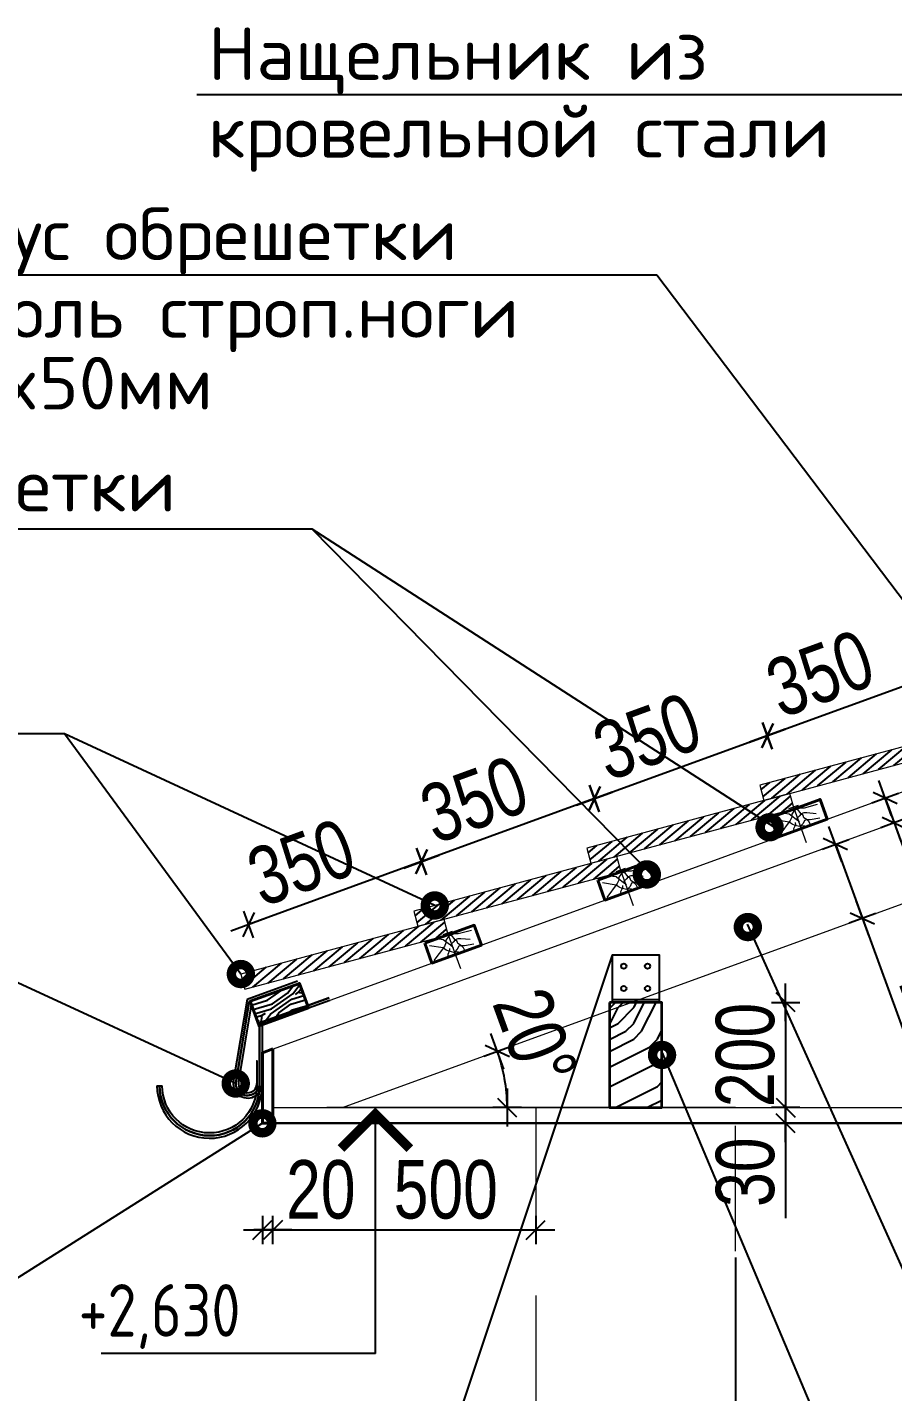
# Model space of a CAD drawing. Extents: x -12289450 to -10763036, y -7834513 to -6150123.
# Drawn here: x -10969891 to -10968245, y -7683303 to -7680708 of the extents above; entities that cross this region are included whole.
import ezdxf

# ---------------------------------------------------------------- set-up
doc = ezdxf.new("R2010")
doc.units = 0
doc.header["$LTSCALE"] = 25
doc.header["$PDMODE"] = 35
doc.linetypes.add('CENTER', pattern=[50.8, 31.75, -6.35, 6.35, -6.35])
doc.linetypes.add('HIDDEN2', pattern=[4.7625, 3.175, -1.5875])
doc.layers.get('DefPoints').update_dxf_attribs({"color": 10, "lineweight": 30})
for name, color, linetype in [('005-РАЗМЕРЫ', 252, 'Continuous'), ('008-ШТРИХОВКА', 252, 'Continuous'), ('014-ОСИ', 251, 'CENTER'), ('1рамка1', 7, 'Continuous'), ('Крыши', 7, 'Continuous'), ('Примечания', 7, 'Continuous')]:
    doc.layers.add(name, color=color, linetype=linetype)
for name, color, linetype, lineweight in [('__АР размеры К_Ном_пера__1', 7, 'Continuous', 5), ('RAZMER', 7, 'Continuous', 9), ('Перегор', 4, 'Continuous', 20), ('Стена', 7, 'Continuous', 5), ('СТЕНЫ', 5, 'Continuous', 40), ('Штрих', 9, 'Continuous', 13)]:
    doc.layers.add(name, color=color, linetype=linetype, lineweight=lineweight)
doc.styles.add('GOST 2.304', font='cs_gost2304.shx')
doc.styles.get("Standard").update_dxf_attribs({"font": 'arial.ttf'})
doc.styles.add('TXT0', font='txt', dxfattribs={"width": 0.8})
doc.dimstyles.new('Копия РАЗМЕРЫ22', dxfattribs={"dimscale": 30, "dimtxt": 3.7, "dimasz": 0.06, "dimexe": 0, "dimexo": 0, "dimgap": 0.7, "dimtad": 1, "dimdec": 0, "dimzin": 0, "dimdsep": 46, "dimtxsty": 'TXT0', "dimblk1": 'A8MITTA', "dimblk2": 'A8MITTA', "dimsah": 1, "dimcen": 0.2, "dimse1": 1, "dimse2": 1, "dimadec": 0, "dimazin": 0, "dimtp": 6, "dimtm": 6, "dimtfac": 1, "dimtdec": 0, "dimtofl": 0, "dimtmove": 0, "dimatfit": 3, "dimldrblk": 'A8MITTA', "dimfxl": 0, "dimtolj": 1, "dimtzin": 0, "dimarcsym": 0})

# ---------------------------------------------------------------- blocks, each defined once
blk = doc.blocks.new('A8MITTA', base_point=(3180, 3140))
for p, q in [((3170, 3130), (3190, 3150)), ((3180, 3155), (3180, 3125)), ((3160, 3140), (3200, 3140))]:
    blk.add_line(p, q)
blk = doc.blocks.new('*D925')
at = {"layer": '005-РАЗМЕРЫ', "color": 0, "lineweight": -2, "transparency": 16777216}
for p, q in [((-10969445.7, -7682995.4), (-10969447.5, -7682995.4)), ((-10969422.1, -7682995.4), (-10969245.1, -7682995.4))]:
    blk.add_line(p, q, dxfattribs=at)
at = {"layer": 'DefPoints', "color": 0, "transparency": 16777216}
for p in [(-10969443.9, -7682815.7), (-10969423.9, -7682815.7), (-10969443.9, -7682995.4)]:
    blk.add_point(p, dxfattribs=at)
at = {"layer": '005-РАЗМЕРЫ', "color": 0, "lineweight": -2, "transparency": 16777216, "xscale": 1.8, "yscale": 1.8, "zscale": 1.8}
blk.add_blockref('A8MITTA', (-10969443.9, -7682995.4), dxfattribs=at)
at = {"layer": '005-РАЗМЕРЫ', "color": 0, "lineweight": -2, "transparency": 16777216, "xscale": 1.8, "yscale": 1.8, "zscale": 1.8, "rotation": 180}
blk.add_blockref('A8MITTA', (-10969423.9, -7682995.4), dxfattribs=at)
at = {"layer": '005-РАЗМЕРЫ', "color": 0, "transparency": 16777216, "insert": (-10969332.7, -7682918.9), "char_height": 111, "attachment_point": 5, "style": 'TXT0'}
blk.add_mtext('\\A1;20', dxfattribs=at)
blk = doc.blocks.new('*D926')
at = {"layer": '005-РАЗМЕРЫ', "color": 0, "lineweight": -2, "transparency": 16777216}
blk.add_line((-10969422.1, -7682995.4), (-10968925.7, -7682995.4), dxfattribs=at)
at = {"layer": 'DefPoints', "color": 0, "transparency": 16777216}
for p in [(-10969423.9, -7682815.7), (-10968923.9, -7682898.6), (-10968923.9, -7682995.4)]:
    blk.add_point(p, dxfattribs=at)
at = {"layer": '005-РАЗМЕРЫ', "color": 0, "lineweight": -2, "transparency": 16777216, "xscale": 1.8, "yscale": 1.8, "zscale": 1.8, "rotation": 180}
blk.add_blockref('A8MITTA', (-10969423.9, -7682995.4), dxfattribs=at)
at = {"layer": '005-РАЗМЕРЫ', "color": 0, "lineweight": -2, "transparency": 16777216, "xscale": 1.8, "yscale": 1.8, "zscale": 1.8}
blk.add_blockref('A8MITTA', (-10968923.9, -7682995.4), dxfattribs=at)
at = {"layer": '005-РАЗМЕРЫ', "color": 0, "transparency": 16777216, "insert": (-10969095.1, -7682918.9), "char_height": 111, "attachment_point": 5, "style": 'TXT0'}
blk.add_mtext('\\A1;500', dxfattribs=at)
blk = doc.blocks.new('*D927')
at = {"layer": '005-РАЗМЕРЫ', "color": 0, "lineweight": -2, "transparency": 16777216}
for p, q in [((-10968448.8, -7682760.8), (-10968448.8, -7682759)), ((-10968448.8, -7682794.4), (-10968448.8, -7682973.1))]:
    blk.add_line(p, q, dxfattribs=at)
at = {"layer": 'DefPoints', "color": 0, "transparency": 16777216}
for p in [(-10968960, -7682762.6), (-10968448.8, -7682762.6), (-10968960, -7682792.6)]:
    blk.add_point(p, dxfattribs=at)
at = {"layer": '005-РАЗМЕРЫ', "color": 0, "lineweight": -2, "transparency": 16777216, "xscale": 1.8, "yscale": 1.8, "zscale": 1.8}
for p, rotation in [((-10968448.8, -7682762.6), 270), ((-10968448.8, -7682792.6), 90)]:
    blk.add_blockref('A8MITTA', p, dxfattribs=dict(at, rotation=rotation))
at = {"layer": '005-РАЗМЕРЫ', "color": 0, "transparency": 16777216, "insert": (-10968525.3, -7682885.5), "char_height": 111, "attachment_point": 5, "rotation": 90, "style": 'TXT0'}
blk.add_mtext('\\A1;30', dxfattribs=at)
blk = doc.blocks.new('*D928')
at = {"layer": '005-РАЗМЕРЫ', "color": 0, "lineweight": -2, "transparency": 16777216}
blk.add_line((-10968448.8, -7682564.4), (-10968448.8, -7682760.8), dxfattribs=at)
at = {"layer": 'DefPoints', "color": 0, "transparency": 16777216}
for p in [(-10968578.5, -7682562.6), (-10968578.5, -7682762.6), (-10968448.8, -7682762.6)]:
    blk.add_point(p, dxfattribs=at)
at = {"layer": '005-РАЗМЕРЫ', "color": 0, "lineweight": -2, "transparency": 16777216, "xscale": 1.8, "yscale": 1.8, "zscale": 1.8}
for p, rotation in [((-10968448.8, -7682562.6), 90), ((-10968448.8, -7682762.6), 270)]:
    blk.add_blockref('A8MITTA', p, dxfattribs=dict(at, rotation=rotation))
at = {"layer": '005-РАЗМЕРЫ', "color": 0, "transparency": 16777216, "insert": (-10968525.3, -7682662.6), "char_height": 111, "attachment_point": 5, "rotation": 90, "style": 'TXT0'}
blk.add_mtext('\\A1;200', dxfattribs=at)
blk = doc.blocks.new('*D929')
at = {"layer": '005-РАЗМЕРЫ', "color": 0, "lineweight": -2, "transparency": 16777216}
blk.add_arc((-10969291.3, -7682762.6), 312.9, 0.3296, 19.6704, dxfattribs=at)
at = {"layer": 'DefPoints', "color": 0, "transparency": 16777216}
for p in [(-10967423.9, -7682082.9), (-10968980.5, -7682726.2), (-10969291.3, -7682762.6), (-10968923.9, -7682762.6), (-10968543.9, -7682762.6)]:
    blk.add_point(p, dxfattribs=at)
at = {"layer": '005-РАЗМЕРЫ', "color": 0, "lineweight": -2, "transparency": 16777216, "xscale": 1.8, "yscale": 1.8, "zscale": 1.8}
for p, rotation in [((-10968997.2, -7682655.5), 109.8351861103315), ((-10968978.4, -7682762.6), 270.1648138897305)]:
    blk.add_blockref('A8MITTA', p, dxfattribs=dict(at, rotation=rotation))
at = {"layer": '005-РАЗМЕРЫ', "color": 0, "transparency": 16777216, "insert": (-10968925.4, -7682629.4), "char_height": 111, "attachment_point": 5, "rotation": 290, "style": 'TXT0'}
blk.add_mtext('\\A1;20°', dxfattribs=at)
blk = doc.blocks.new('*D937')
at = {"layer": '005-РАЗМЕРЫ', "color": 0, "lineweight": -2, "transparency": 16777216}
for p, q in [((-10968353.4, -7682263.5), (-10968303.3, -7682401.1)), ((-10968302.7, -7682402.8), (-10968182.1, -7682734.2))]:
    blk.add_line(p, q, dxfattribs=at)
at = {"layer": 'DefPoints', "color": 0, "transparency": 16777216}
for p in [(-10968223.2, -7682214.2), (-10968171.9, -7682355.1), (-10968302.7, -7682402.8)]:
    blk.add_point(p, dxfattribs=at)
at = {"layer": '005-РАЗМЕРЫ', "color": 0, "lineweight": -2, "transparency": 16777216, "xscale": 1.8, "yscale": 1.8, "zscale": 1.8}
for p, rotation in [((-10968354, -7682261.8), 109.9999999997401), ((-10968302.7, -7682402.8), 289.9999999997401)]:
    blk.add_blockref('A8MITTA', p, dxfattribs=dict(at, rotation=rotation))
at = {"layer": '005-РАЗМЕРЫ', "color": 0, "transparency": 16777216, "insert": (-10968150.3, -7682597.9), "char_height": 111, "attachment_point": 5, "rotation": 290, "style": 'TXT0'}
blk.add_mtext('\\A1;150', dxfattribs=at)
blk = doc.blocks.new('*D930')
at = {"layer": '005-РАЗМЕРЫ', "color": 0, "lineweight": -2, "transparency": 16777216}
blk.add_line((-10969143, -7682295.5), (-10969468.5, -7682414), dxfattribs=at)
at = {"layer": 'DefPoints', "color": 0, "transparency": 16777216}
for p in [(-10969470.2, -7682414.6), (-10969083.8, -7682452.9), (-10969412.7, -7682572.6)]:
    blk.add_point(p, dxfattribs=at)
at = {"layer": '005-РАЗМЕРЫ', "color": 0, "lineweight": -2, "transparency": 16777216, "xscale": 1.8, "yscale": 1.8, "zscale": 1.8}
for p, rotation in [((-10969141.3, -7682294.9), 19.99999999974893), ((-10969470.2, -7682414.6), 199.9999999997489)]:
    blk.add_blockref('A8MITTA', p, dxfattribs=dict(at, rotation=rotation))
at = {"layer": '005-РАЗМЕРЫ', "color": 0, "transparency": 16777216, "insert": (-10969369.8, -7682296.7), "char_height": 111, "attachment_point": 5, "rotation": 20, "style": 'TXT0'}
blk.add_mtext('\\A1;350', dxfattribs=at)
blk = doc.blocks.new('ytjtyj')
at = {"layer": 'Перегор', "linetype": 'Continuous'}
for p, q in [((-3.6, 13.4), (-21.6, 6.9)), ((-12.6, 10.2), (11.8, -56.9))]:
    blk.add_line(p, q, dxfattribs=at)
at = {"layer": 'Стена', "linetype": 'Continuous', "ltscale": 100}
blk.add_line((51.9, -12.5), (38.2, 25), dxfattribs=at)
blk.add_lwpolyline([(-55.8, -9.2), (-42.1, -46.8), (51.9, -12.5), (38.2, 25), (-55.8, -9.2)], close=True, dxfattribs=at)
at = {"layer": 'Штрих', "linetype": 'Continuous', "ltscale": 100}
for p, q in [((-10.2, 4.4), (-15.6, -3.3)), ((0.3, 8.6), (-10.2, 4.4)), ((2, -2.6), (-4.9, 6.5)), ((7.6, 8.6), (0.3, 8.6)), ((32.8, 15.1), (7.6, 8.6)), ((-20.7, -18.1), (-46.9, -13.8)), ((-18.6, -15.3), (-38.4, -41.9)), ((-20.7, -2.7), (-33.2, -0.9)), ((-15.6, -6.6), (-20.7, -2.7)), ((-15.1, -22.2), (-20.7, -18.1)), ((-15.6, -8.5), (-18.6, -15.3)), ((-15.6, -3.3), (-15.6, -8.5)), ((-7.2, -13), (-15.6, -6.6)), ((-9.5, -24.4), (-15.1, -22.2)), ((-8.9, -23.1), (-12.3, -30.7)), ((-0.7, -26.6), (-9.5, -24.4)), ((-9, -18.9), (-8.9, -23.1)), ((-1.7, -7.1), (-7.2, -13)), ((-1.2, -17.6), (-7.2, -13)), ((2, -2.6), (-1.7, -7.1)), ((8.3, -25.3), (-0.7, -26.6)), ((1.3, -25.2), (0.1, -30.6)), ((5.7, -20.6), (1.3, -25.2)), ((7.1, -0.5), (2, -2.6)), ((5.7, -5.8), (2, -2.6)), ((7.2, -9.7), (5.7, -5.8)), ((8.7, -14.8), (5.7, -20.6)), ((12.9, -0.7), (7.1, -0.5)), ((13.7, -13.8), (7.2, -9.7)), ((13.7, -13.8), (8.7, -14.8)), ((30.7, -2.1), (12.9, -0.7)), ((17.6, -17.7), (13.7, -13.8)), ((19.4, -13.8), (13.7, -13.8)), ((17.5, -23.8), (14, -25.5)), ((21.4, -22.6), (17.5, -23.8)), ((20.1, -23), (17.6, -17.7)), ((37.5, -10.5), (19.4, -13.8)), ((-12.3, -30.7), (-11.7, -34.8))]:
    blk.add_line(p, q, dxfattribs=at)
blk = doc.blocks.new('*D931')
at = {"layer": '005-РАЗМЕРЫ', "color": 0, "lineweight": -2, "transparency": 16777216}
blk.add_line((-10968814.1, -7682175.8), (-10969139.6, -7682294.3), dxfattribs=at)
at = {"layer": 'DefPoints', "color": 0, "transparency": 16777216}
for p in [(-10969141.3, -7682294.9), (-10968754.9, -7682333.2), (-10969083.8, -7682452.9)]:
    blk.add_point(p, dxfattribs=at)
at = {"layer": '005-РАЗМЕРЫ', "color": 0, "lineweight": -2, "transparency": 16777216, "xscale": 1.8, "yscale": 1.8, "zscale": 1.8}
for p, rotation in [((-10968812.4, -7682175.2), 19.99999999950129), ((-10969141.3, -7682294.9), 199.9999999995013)]:
    blk.add_blockref('A8MITTA', p, dxfattribs=dict(at, rotation=rotation))
at = {"layer": '005-РАЗМЕРЫ', "color": 0, "transparency": 16777216, "insert": (-10969040.9, -7682177), "char_height": 111, "attachment_point": 5, "rotation": 20, "style": 'TXT0'}
blk.add_mtext('\\A1;350', dxfattribs=at)
blk = doc.blocks.new('*D932')
at = {"layer": '005-РАЗМЕРЫ', "color": 0, "lineweight": -2, "transparency": 16777216}
blk.add_line((-10968485.2, -7682056.1), (-10968810.7, -7682174.6), dxfattribs=at)
at = {"layer": 'DefPoints', "color": 0, "transparency": 16777216}
for p in [(-10968812.4, -7682175.2), (-10968426, -7682213.5), (-10968754.9, -7682333.2)]:
    blk.add_point(p, dxfattribs=at)
at = {"layer": '005-РАЗМЕРЫ', "color": 0, "lineweight": -2, "transparency": 16777216, "xscale": 1.8, "yscale": 1.8, "zscale": 1.8}
for p, rotation in [((-10968483.5, -7682055.5), 19.99999999964454), ((-10968812.4, -7682175.2), 199.9999999996446)]:
    blk.add_blockref('A8MITTA', p, dxfattribs=dict(at, rotation=rotation))
at = {"layer": '005-РАЗМЕРЫ', "color": 0, "transparency": 16777216, "insert": (-10968712, -7682057.3), "char_height": 111, "attachment_point": 5, "rotation": 20, "style": 'TXT0'}
blk.add_mtext('\\A1;350', dxfattribs=at)
blk = doc.blocks.new('*D933')
at = {"layer": '005-РАЗМЕРЫ', "color": 0, "lineweight": -2, "transparency": 16777216}
blk.add_line((-10968156.3, -7681936.4), (-10968481.8, -7682054.9), dxfattribs=at)
at = {"layer": 'DefPoints', "color": 0, "transparency": 16777216}
for p in [(-10968483.5, -7682055.5), (-10968097.1, -7682093.8), (-10968426, -7682213.5)]:
    blk.add_point(p, dxfattribs=at)
at = {"layer": '005-РАЗМЕРЫ', "color": 0, "lineweight": -2, "transparency": 16777216, "xscale": 1.8, "yscale": 1.8, "zscale": 1.8}
for p, rotation in [((-10968154.6, -7681935.8), 19.99999999960561), ((-10968483.5, -7682055.5), 199.9999999996056)]:
    blk.add_blockref('A8MITTA', p, dxfattribs=dict(at, rotation=rotation))
at = {"layer": '005-РАЗМЕРЫ', "color": 0, "transparency": 16777216, "insert": (-10968383.1, -7681937.6), "char_height": 111, "attachment_point": 5, "rotation": 20, "style": 'TXT0'}
blk.add_mtext('\\A1;350', dxfattribs=at)
blk = doc.blocks.new('*D936')
at = {"layer": '005-РАЗМЕРЫ', "color": 0, "lineweight": -2, "transparency": 16777216}
for p, q in [((-10968258.9, -7682175.9), (-10968243, -7682219.5)), ((-10968242.4, -7682221.2), (-10968181.9, -7682387.5))]:
    blk.add_line(p, q, dxfattribs=at)
at = {"layer": 'DefPoints', "color": 0, "transparency": 16777216}
for p in [(-10968242.4, -7682221.2), (-10968508.8, -7682265), (-10968491.7, -7682311.9)]:
    blk.add_point(p, dxfattribs=at)
at = {"layer": '005-РАЗМЕРЫ', "color": 0, "lineweight": -2, "transparency": 16777216, "xscale": 1.8, "yscale": 1.8, "zscale": 1.8}
for p, rotation in [((-10968259.5, -7682174.2), 109.9999999994365), ((-10968242.4, -7682221.2), 289.9999999994366)]:
    blk.add_blockref('A8MITTA', p, dxfattribs=dict(at, rotation=rotation))
at = {"layer": '005-РАЗМЕРЫ', "color": 0, "transparency": 16777216, "insert": (-10968139.9, -7682279), "char_height": 111, "attachment_point": 5, "rotation": 290, "style": 'TXT0'}
blk.add_mtext('\\A1;50', dxfattribs=at)

msp = doc.modelspace()

# ---------------------------------------------------------------- hatches: boundary and pattern name
at = {"layer": '008-ШТРИХОВКА'}
h = msp.add_hatch(dxfattribs=at)
h.set_pattern_fill('ANSI31', color=251, scale=4, angle=-5, style=0)
h.set_pattern_definition([(40, (1828699.929, -2816484.03), (-8.163402643, 9.728764428), [])])
h.paths.add_polyline_path([(-10968106.7, -7682075.7), (-10968107.8, -7682072.8), (-10968104.8, -7682071.7), (-10968111.7, -7682046), (-10968498.1, -7682149.6), (-10968490.3, -7682178.5)])
h = msp.add_hatch(dxfattribs=at)
h.set_pattern_fill('ANSI31', color=251, scale=4, angle=-5, style=0)
h.set_pattern_definition([(40, (1828371.036, -2816603.737), (-8.163402643, 9.728764428), [])])
h.paths.add_polyline_path([(-10968435.6, -7682195.4), (-10968436.7, -7682192.5), (-10968433.7, -7682191.4), (-10968440.6, -7682165.7), (-10968827, -7682269.3), (-10968819.2, -7682298.2)])
h = msp.add_hatch(dxfattribs=at)
h.set_pattern_fill('ANSI31', color=251, scale=4, angle=-5, style=0)
h.set_pattern_definition([(40, (1828042.144, -2816723.444), (-8.163402643, 9.728764428), [])])
h.paths.add_polyline_path([(-10968764.5, -7682315.1), (-10968765.5, -7682312.2), (-10968762.6, -7682311.1), (-10968769.5, -7682285.4), (-10969155.9, -7682389), (-10969148.1, -7682417.9)])
h = msp.add_hatch(dxfattribs=at)
h.set_pattern_fill('ANSI31', color=251, scale=4, angle=-5, style=0)
h.set_pattern_definition([(40, (1827713.251, -2816843.151), (-8.163402643, 9.728764428), [])])
h.paths.add_polyline_path([(-10969093.4, -7682434.8), (-10969094.4, -7682431.9), (-10969091.5, -7682430.8), (-10969098.4, -7682405.1), (-10969484.8, -7682508.7), (-10969477, -7682537.7)])
h = msp.add_hatch(dxfattribs=at)
h.set_pattern_fill('WOODFACE', color=251, scale=100, angle=-10, style=0, pattern_type=2)
h.set_pattern_definition([(350, (2515352.41, -3187451.35), (115.8455931, 81.1159575), [5, -95]), (80, (2515397.88, -3187423.83), (-81.1159575, 115.8455931), [10, -90]), (35, (2515376.446, -3187430.21), (17.36481777, 98.4807753), [7.07, -21.21, 7.07, -14.14, 49.5, -42.43135623]), (35, (2515346.62, -3187455.41), (17.36481777, 98.4807753), [7.071, -14.142, 7.071, -113.1373562]), (35, (2515382.82, -3187451.64), (17.36481777, 98.4807753), [7.071, -134.3503562]), (35, (2515391.8, -3187458.3), (17.36481777, 98.4807753), [7.071, -134.3503562]), (35, (2515378.766, -3187445.85), (17.36481777, 98.4807753), [7.071, -134.3503562]), (35, (2515374.71, -3187440.055), (17.36481777, 98.4807753), [14.142, -127.2793562]), (35, (2515412.354, -3187370.536), (17.36481777, 98.4807753), [14.142, -127.2793562]), (35, (2515365.73, -3187433.395), (17.36481777, 98.4807753), [28.284, -113.1373562]), (35, (2515361.674, -3187427.6), (17.36481777, 98.4807753), [28.284, -113.1373562]), (35, (2515430.896, -3187409.346), (17.36481777, 98.4807753), [28.284, -113.1373562]), (35, (2515358.49, -3187416.886), (17.36481777, 98.4807753), [21.2132, -120.2081562]), (35, (2515341.395, -3187398.64), (17.36481777, 98.4807753), [21.2132, -120.2081562]), (35, (2515349.51, -3187410.226), (17.36481777, 98.4807753), [21.2132, -120.2081562]), (35, (2515418.73, -3187391.97), (17.36481777, 98.4807753), [35.35534, -106.0660162]), (35, (2515409.75, -3187385.31), (17.36481777, 98.4807753), [35.35534, -106.0660162]), (35, (2515415.256, -3187411.665), (17.36481777, 98.4807753), [49.4974746, -91.9238815]), (16.5650512, (2515363.994, -3187443.243), (98.48077531, -17.36481773), [11.180339, -212.426458]), (16.5650512, (2515388.9, -3187417.17), (98.48077531, -17.36481773), [11.180339, -212.426458]), (16.5650512, (2515382.24, -3187426.15), (98.48077531, -17.36481773), [11.180339, -212.426458]), (16.5650512, (2515357.333, -3187452.223), (98.48077531, -17.36481773), [22.36068, -201.2461177]), (16.5650512, (2515384.843, -3187411.38), (98.48077531, -17.36481773), [33.5410196, -190.0657781]), (16.5650512, (2515375.864, -3187404.72), (98.48077531, -17.36481773), [44.7213595, -178.8854382]), (16.5650512, (2515366.884, -3187398.06), (98.48077531, -17.36481773), [44.7213595, -178.8854382]), (16.5650512, (2515357.32, -3187365.91), (98.48077531, -17.36481773), [44.7213595, -178.8854382]), (16.5650512, (2515355.585, -3187375.758), (98.48077531, -17.36481773), [55.9017, -167.7050977]), (16.5650512, (2515358.77, -3187386.474), (98.48077531, -17.36481773), [55.9017, -167.7050977]), (53.43494882, (2515386.295, -3187431.944), (17.36481777, 98.4807753), [11.180339, -212.426458]), (53.43494882, (2515369.786, -3187439.187), (17.36481777, 98.4807753), [11.180339, -212.426458]), (53.43494882, (2515352.41, -3187451.355), (17.36481777, 98.4807753), [22.36068, -201.2461177]), (53.43494882, (2515384.56, -3187441.79), (17.36481777, 98.4807753), [22.36068, -201.2461177]), (53.43494882, (2515341.693, -3187454.54), (17.36481777, 98.4807753), [33.5410196, -190.0657781]), (53.43494882, (2515331.845, -3187452.806), (17.36481777, 98.4807753), [44.7213595, -178.8854382]), (53.43494882, (2515421.346, -3187463.51), (17.36481777, 98.4807753), [44.7213595, -178.8854382]), (53.43494882, (2515388.614, -3187447.584), (17.36481777, 98.4807753), [44.7213595, -178.8854382]), (53.43494882, (2515406.573, -3187460.905), (17.36481777, 98.4807753), [55.9017, -167.7050977]), (53.43494882, (2515397.594, -3187454.245), (17.36481777, 98.4807753), [55.9017, -167.7050977])])
h.paths.add_polyline_path([(-10969467.3, -7682560.6), (-10969450.2, -7682607.5), (-10969356.2, -7682573.3), (-10969373.3, -7682526.4)])
h = msp.add_hatch(dxfattribs=at)
h.set_pattern_fill('WOODFACE', color=251, scale=300, style=0, pattern_type=2)
h.set_pattern_definition([(0, (705372.24, -575347.82), (300, 300), [15, -285]), (90, (705492.24, -575242.82), (-300, 300), [30, -270]), (45, (705432.24, -575272.82), (3e-14, 300), [21.21, -63.63, 21.21, -42.42, 148.5, -127.2940687]), (45, (705357.24, -575362.82), (3e-14, 300), [21.213, -42.426, 21.213, -339.4120686]), (45, (705462.24, -575332.82), (3e-14, 300), [21.213, -403.0510686]), (45, (705492.24, -575347.82), (3e-14, 300), [21.213, -403.0510686]), (45, (705447.24, -575317.82), (3e-14, 300), [21.213, -403.0510686]), (45, (705432.24, -575302.82), (3e-14, 300), [42.426, -381.8380686]), (45, (705507.24, -575077.82), (3e-14, 300), [42.426, -381.8380686]), (45, (705402.24, -575287.82), (3e-14, 300), [84.852, -339.4120686]), (45, (705387.24, -575272.82), (3e-14, 300), [84.852, -339.4120686]), (45, (705582.24, -575182.82), (3e-14, 300), [84.852, -339.4120686]), (45, (705372.24, -575242.82), (3e-14, 300), [63.6396, -360.6244686]), (45, (705312.24, -575197.82), (3e-14, 300), [63.6396, -360.6244686]), (45, (705342.24, -575227.82), (3e-14, 300), [63.6396, -360.6244686]), (45, (705537.24, -575137.82), (3e-14, 300), [106.06602, -318.1980486]), (45, (705507.24, -575122.82), (3e-14, 300), [106.06602, -318.1980486]), (45, (705537.24, -575197.82), (3e-14, 300), [148.492424, -275.7716445]), (26.5650512, (705402.24, -575317.82), (300, 1e-07), [33.541017, -637.279374]), (26.5650512, (705462.24, -575227.82), (300, 1e-07), [33.541017, -637.279374]), (26.5650512, (705447.24, -575257.82), (300, 1e-07), [33.541017, -637.279374]), (26.5650512, (705387.24, -575347.82), (300, 1e-07), [67.08204, -603.738353]), (26.5650512, (705447.24, -575212.82), (300, 1e-07), [100.623059, -570.197334]), (26.5650512, (705417.24, -575197.82), (300, 1e-07), [134.1640785, -536.6563146]), (26.5650512, (705387.24, -575182.82), (300, 1e-07), [134.1640785, -536.6563146]), (26.5650512, (705342.24, -575092.82), (300, 1e-07), [134.1640785, -536.6563146]), (26.5650512, (705342.24, -575122.82), (300, 1e-07), [167.7051, -503.115293]), (26.5650512, (705357.24, -575152.82), (300, 1e-07), [167.7051, -503.115293]), (63.4349488, (705462.24, -575272.82), (2e-08, 300), [33.541017, -637.279374]), (63.4349488, (705417.24, -575302.82), (2e-08, 300), [33.541017, -637.279374]), (63.4349488, (705372.24, -575347.82), (2e-08, 300), [67.08204, -603.738353]), (63.4349488, (705462.24, -575302.82), (2e-08, 300), [67.08204, -603.738353]), (63.4349488, (705342.24, -575362.82), (2e-08, 300), [100.623059, -570.197334]), (63.4349488, (705312.24, -575362.82), (2e-08, 300), [134.1640785, -536.6563146]), (63.4349488, (705582.24, -575347.82), (2e-08, 300), [134.1640785, -536.6563146]), (63.4349488, (705477.24, -575317.82), (2e-08, 300), [134.1640785, -536.6563146]), (63.4349488, (705537.24, -575347.82), (2e-08, 300), [167.7051, -503.115293]), (63.4349488, (705507.24, -575332.82), (2e-08, 300), [167.7051, -503.115293])])
h.paths.add_polyline_path([(-10968683.9, -7682762.6), (-10968683.9, -7682562.6), (-10968783.9, -7682562.6), (-10968783.9, -7682762.6)])

# ---------------------------------------------------------------- linework, layer by layer
at = {"lineweight": 25, "ltscale": 20}
for p, q in [((-10968160.1, -7680836.7), (-10969568.5, -7680836.7)), ((-10968693.7, -7681179.5), (-10970102.2, -7681179.5)), ((-10967993.9, -7682104), (-10968693.7, -7681179.5)), ((-10968703.7, -7682319.3), (-10969349, -7681662.9)), ((-10968470.3, -7682229.6), (-10969349, -7681662.9)), ((-10969820.4, -7682052), (-10971142.7, -7682052)), ((-10969116, -7682378.3), (-10969820.4, -7682052)), ((-10969484.8, -7682508.7), (-10969820.4, -7682052)), ((-10968521.7, -7682414), (-10968201.3, -7683125.7)), ((-10968778.9, -7682472.6), (-10969136.1, -7683543.8)), ((-10969494.6, -7682716.9), (-10969961.5, -7682501.1)), ((-10968683.9, -7682657.3), (-10968277.2, -7683623.2)), ((-10969443.9, -7682792.6), (-10969993.8, -7683139.5))]:
    msp.add_line(p, q, dxfattribs=at)
at = {"linetype": 'Continuous', "lineweight": 25, "ltscale": 20}
for p, q in [((-10969228.8, -7682928.8), (-10969228.8, -7682762.6)), ((-10969228.8, -7683230.6), (-10969228.8, -7682762.6)), ((-10969228.8, -7683230.6), (-10969750.5, -7683230.6)), ((-10969228.8, -7683230.6), (-10969750.5, -7683230.6))]:
    msp.add_line(p, q, dxfattribs=at)
at = {"lineweight": 25, "ltscale": 20, "const_width": 36}
for points in [[(-10968488.3, -7682229.6, -1), (-10968470.3, -7682229.6, -1)], [(-10968721.7, -7682319.3, -1), (-10968703.7, -7682319.3, -1)], [(-10969125, -7682378.3, -1), (-10969107, -7682378.3, -1)], [(-10968529.5, -7682417.8, -1), (-10968511.8, -7682420.9, -1)], [(-10969493.8, -7682508.7, -1), (-10969475.8, -7682508.7, -1)], [(-10968692.7, -7682661, -1), (-10968675, -7682664.1, -1)], [(-10969503.6, -7682716.9, -1), (-10969485.6, -7682716.9, -1)], [(-10969452.9, -7682792.6, -1), (-10969434.9, -7682792.6, -1)]]:
    msp.add_lwpolyline(points, format="xyb", close=True, dxfattribs=at)
at = {"linetype": 'Continuous', "lineweight": 25, "ltscale": 20, "const_width": 17.9}
msp.add_lwpolyline([(-10969163.5, -7682840.6), (-10969228.8, -7682775.2), (-10969294.2, -7682840.6)], dxfattribs=at)
at = {"layer": '005-РАЗМЕРЫ', "color": 251, "lineweight": 25}
for p, q in [((-10969376.9, -7682522.3), (-10969473.1, -7682557.4)), ((-10969375.2, -7682527), (-10969468.7, -7682561.1)), ((-10969473.1, -7682557.4), (-10969498.9, -7682710.8)), ((-10969468.7, -7682561.1), (-10969494, -7682711.7)), ((-10969315.4, -7682558.8), (-10969444.3, -7682605.5)), ((-10969449.3, -7682602), (-10969449.3, -7682722.3)), ((-10969444.3, -7682605.5), (-10969444.3, -7682722.3))]:
    msp.add_line(p, q, dxfattribs=at)
at = {"layer": '005-РАЗМЕРЫ', "color": 251, "lineweight": 30}
for p, q in [((-10969468.7, -7682561.1), (-10969494, -7682711.6)), ((-10969317.1, -7682554.1), (-10969448.7, -7682601.8)), ((-10969449.3, -7682602.6), (-10969449.3, -7682722.3))]:
    msp.add_line(p, q, dxfattribs=at)
at = {"layer": '005-РАЗМЕРЫ', "color": 251, "lineweight": 25}
for points in [[(-10969467.3, -7682560.6), (-10969464.9, -7682567.1), (-10969489.1, -7682712.8, 1.123195), (-10969454.3, -7682716.9, 1.123195)], [(-10969454.3, -7682673.6), (-10969454.3, -7682673.6), (-10969454.3, -7682722.2, -0.993346), (-10969634.3, -7682721, -0.993346)]]:
    msp.add_lwpolyline(points, format="xyb", dxfattribs=at)
at = {"layer": '005-РАЗМЕРЫ', "color": 251}
msp.add_lwpolyline([(-10969644.3, -7682721), (-10969634.3, -7682721), (-10969634.3, -7682721)], dxfattribs=at)
at = {"layer": '005-РАЗМЕРЫ', "color": 251, "lineweight": 25}
for centre, radius, start, end in [((-10969544.3, -7682721), 100, 180.0023, 359.2761), ((-10969544.3, -7682721), 95, 180.0023, 359.2574), ((-10969471.9, -7682716.9), 27.7, 167.1489, 359.996), ((-10969471.9, -7682716.9), 22.7, 166.8001, 359.996)]:
    msp.add_arc(centre, radius, start, end, dxfattribs=at)
at = {"layer": '005-РАЗМЕРЫ', "color": 251, "lineweight": 30}
for centre, radius, start, end in [((-10969544.3, -7682721), 95, 180.0023, 359.2574), ((-10969471.9, -7682716.9), 22.7, 166.3741, 359.996)]:
    msp.add_arc(centre, radius, start, end, dxfattribs=at)
at = {"layer": '008-ШТРИХОВКА', "ltscale": 3}
msp.add_lwpolyline([(-10969443.9, -7682658.5), (-10969443.9, -7682605.3)], dxfattribs=at)
at = {"layer": '014-ОСИ'}
for points in [[(-10968543.9, -7683047.5), (-10968543.9, -7683639.1)], [(-10968543.9, -7683274.3), (-10968543.9, -7683639.1)]]:
    msp.add_lwpolyline(points, dxfattribs=at)
at = {"layer": '1рамка1', "color": 7, "lineweight": 25, "ltscale": 133.333333}
msp.add_line((-10968688.9, -7682557.6), (-10968778.9, -7682557.6), dxfattribs=at)
msp.add_lwpolyline([(-10968778.9, -7682562.6), (-10968688.9, -7682562.6), (-10968688.9, -7682472.6), (-10968778.9, -7682472.6), (-10968778.9, -7682562.6)], close=True, dxfattribs=at)
for centre in [(-10968756.6, -7682493.8), (-10968711.4, -7682493.8), (-10968756.6, -7682536.3), (-10968711.4, -7682536.3)]:
    msp.add_circle(centre, 5, dxfattribs=at)
at = {"layer": '__АР размеры К_Ном_пера__1', "linetype": 'Continuous'}
msp.add_lwpolyline([(-10968607.5, -7682762.6), (-10969321.5, -7682762.6)], dxfattribs=at)
at = {"layer": 'RAZMER', "color": 1, "lineweight": 35, "ltscale": 4}
msp.add_lwpolyline([(-10968783.9, -7682562.6), (-10968783.9, -7682762.6), (-10968683.9, -7682762.6), (-10968683.9, -7682562.6)], close=True, dxfattribs=at)
at = {"layer": 'RAZMER', "lineweight": 40, "ltscale": 4}
msp.add_lwpolyline([(-10969423.9, -7682651.2), (-10969443.9, -7682658.5), (-10969443.9, -7682792.6), (-10969423.9, -7682792.6), (-10969423.9, -7682651.2)], close=True, dxfattribs=at)
at = {"layer": 'Крыши', "lineweight": 30, "ltscale": 3}
for p, q in [((-10969443.9, -7682658.5), (-10969443.9, -7682792.6)), ((-10969443.9, -7682792.6), (-10967493.9, -7682792.6))]:
    msp.add_line(p, q, dxfattribs=at)
at = {"layer": 'Крыши', "lineweight": 15, "ltscale": 3}
msp.add_line((-10969423.9, -7682762.6), (-10967493.9, -7682762.6), dxfattribs=at)
for points in [[(-10969443.9, -7682605.3), (-10967423.9, -7681870)], [(-10969443.9, -7682658.5), (-10967423.9, -7681923.3)], [(-10969291.3, -7682762.6), (-10967423.9, -7682082.9)]]:
    msp.add_lwpolyline(points, dxfattribs=at)
at = {"layer": 'Перегор', "linetype": 'Continuous', "ltscale": 100}
for points in [[(-10968498.1, -7682149.6), (-10968490.3, -7682178.5), (-10968103.9, -7682075), (-10968111.7, -7682046)], [(-10968827, -7682269.3), (-10968819.2, -7682298.2), (-10968432.8, -7682194.7), (-10968440.6, -7682165.7)], [(-10969155.9, -7682389), (-10969148.1, -7682417.9), (-10968761.7, -7682314.4), (-10968769.5, -7682285.4)], [(-10969484.8, -7682508.7), (-10969477, -7682537.7), (-10969090.6, -7682434.1), (-10969098.4, -7682405.1)]]:
    msp.add_lwpolyline(points, close=True, dxfattribs=at)
at = {"layer": 'Примечания', "color": 7}
msp.add_line((-10969349, -7681662.9), (-10970635, -7681662.9), dxfattribs=at)
at = {"layer": 'СТЕНЫ', "color": 2}
for points in [[(-10968477.2, -7682210.8), (-10968463.5, -7682248.4), (-10968369.5, -7682214.2), (-10968383.2, -7682176.6), (-10968477.2, -7682210.8)], [(-10968806.1, -7682330.5), (-10968792.4, -7682368.1), (-10968698.4, -7682333.9), (-10968712.1, -7682296.3), (-10968806.1, -7682330.5)], [(-10969135, -7682450.3), (-10969121.3, -7682487.8), (-10969027.3, -7682453.6), (-10969041, -7682416.1), (-10969135, -7682450.3)], [(-10969467.3, -7682560.6), (-10969450.2, -7682607.5), (-10969356.2, -7682573.3), (-10969373.3, -7682526.4)]]:
    msp.add_lwpolyline(points, close=True, dxfattribs=at)
at = {"layer": 'СТЕНЫ', "linetype": 'HIDDEN2', "lineweight": 0, "ltscale": 3}
msp.add_lwpolyline([(-10968923.9, -7683392.6), (-10968543.9, -7683392.6), (-10968543.9, -7682762.6), (-10968923.9, -7682762.6)], close=True, dxfattribs=at)

# ---------------------------------------------------------------- block references
at = {"layer": '005-РАЗМЕРЫ', "color": 251}
for p in [(-10968421.4, -7682201.7), (-10968750.3, -7682321.4), (-10969079.2, -7682441.1)]:
    msp.add_blockref('ytjtyj', p, dxfattribs=at)

# ---------------------------------------------------------------- texts
at = {"linetype": 'Continuous', "lineweight": 25, "ltscale": 20, "style": 'GOST 2.304'}
msp.add_text('+2,630', height=100, dxfattribs=at).set_placement((-10969793.2, -7683198.3))
at = {"layer": 'Примечания', "color": 7, "char_height": 100, "attachment_point": 4}
for s, insert in [('\\A1;{\\Fsimplex|c204;Нащельник из}', (-10969547.4, -7680772)), ('\\A1;{\\Fsimplex|c204;кровельной стали}', (-10969547.4, -7680919.7)), ('\\A1;{\\Fsimplex|c204;Брус обрешетки}', (-10970081, -7681114.8)), ('\\A1;{\\Fsimplex|c204;вдоль строп.ноги}', (-10970081, -7681262.5)), ('\\A1;{\\Fsimplex|c0;50x\\Fsimplex|c204;5\\Fsimplex|c0;0\\Fsimplex|c204;мм}', (-10970087.1, -7681385.1)), ('\\A1;{\\Fsimplex|c204;Брус обрешетки}', (-10970616.2, -7681592.7))]:
    msp.add_mtext(s, dxfattribs=dict(at, insert=insert))

# ---------------------------------------------------------------- dimensions: what is measured, and where the dimension line sits
at = {"layer": '005-РАЗМЕРЫ', "color": 251}
for base, p1, p2, angle, picture, middle, dimtype in [((-10968483.5, -7682055.5), (-10968097.1, -7682093.8), (-10968426, -7682213.5), 200, '*D933', (-10968356.9, -7682009.4), 161), ((-10968812.4, -7682175.2), (-10968426, -7682213.5), (-10968754.9, -7682333.2), 200, '*D932', (-10968685.8, -7682129.1), 161), ((-10969141.3, -7682294.9), (-10968754.9, -7682333.2), (-10969083.8, -7682452.9), 200, '*D931', (-10969014.7, -7682248.9), 161), ((-10968242.4, -7682221.2), (-10968508.8, -7682265), (-10968491.7, -7682311.9), 290, '*D936', (-10968211.8, -7682305.2), 161), ((-10969470.2, -7682414.6), (-10969083.8, -7682452.9), (-10969412.7, -7682572.6), 200, '*D930', (-10969343.6, -7682368.6), 161), ((-10968302.7, -7682402.8), (-10968223.2, -7682214.2), (-10968171.9, -7682355.1), 290, '*D937', (-10968222.1, -7682624.1), 161), ((-10968448.8, -7682762.6), (-10968578.5, -7682562.6), (-10968578.5, -7682762.6), 90, '*D928', (-10968448.8, -7682662.6), 160), ((-10968448.8, -7682762.6), (-10968960, -7682792.6), (-10968960, -7682762.6), 90, '*D927', (-10968448.8, -7682885.5), 160)]:
    dim = msp.add_linear_dim(base=base, p1=p1, p2=p2, angle=angle, dimstyle='Копия РАЗМЕРЫ22', dxfattribs=at)
    dim.commit()
    dim.dimension.update_dxf_attribs({"geometry": picture, "text_midpoint": middle, "dimtype": dimtype})
dim = msp.add_angular_dim_2l(base=(-10968980.5, -7682726.2), line1=((-10968543.9, -7682762.6), (-10968923.9, -7682762.6)), line2=((-10969291.3, -7682762.6), (-10967423.9, -7682082.9)), dimstyle='Копия РАЗМЕРЫ22', dxfattribs=at)
dim.commit()
dim.dimension.update_dxf_attribs({"geometry": '*D929', "text_midpoint": (-10968997.2, -7682655.5), "dimtype": 162})
for base, p2, picture, middle in [((-10969443.9, -7682995.4), (-10969443.9, -7682815.7), '*D925', (-10969332.7, -7682995.4)), ((-10968923.9, -7682995.4), (-10968923.9, -7682898.6), '*D926', (-10969095.1, -7682995.4))]:
    dim = msp.add_linear_dim(base=base, p1=(-10969423.9, -7682815.7), p2=p2, dimstyle='Копия РАЗМЕРЫ22', dxfattribs=at)
    dim.commit()
    dim.dimension.update_dxf_attribs({"geometry": picture, "text_midpoint": middle, "dimtype": 160})

doc.saveas('drawing.dxf')
